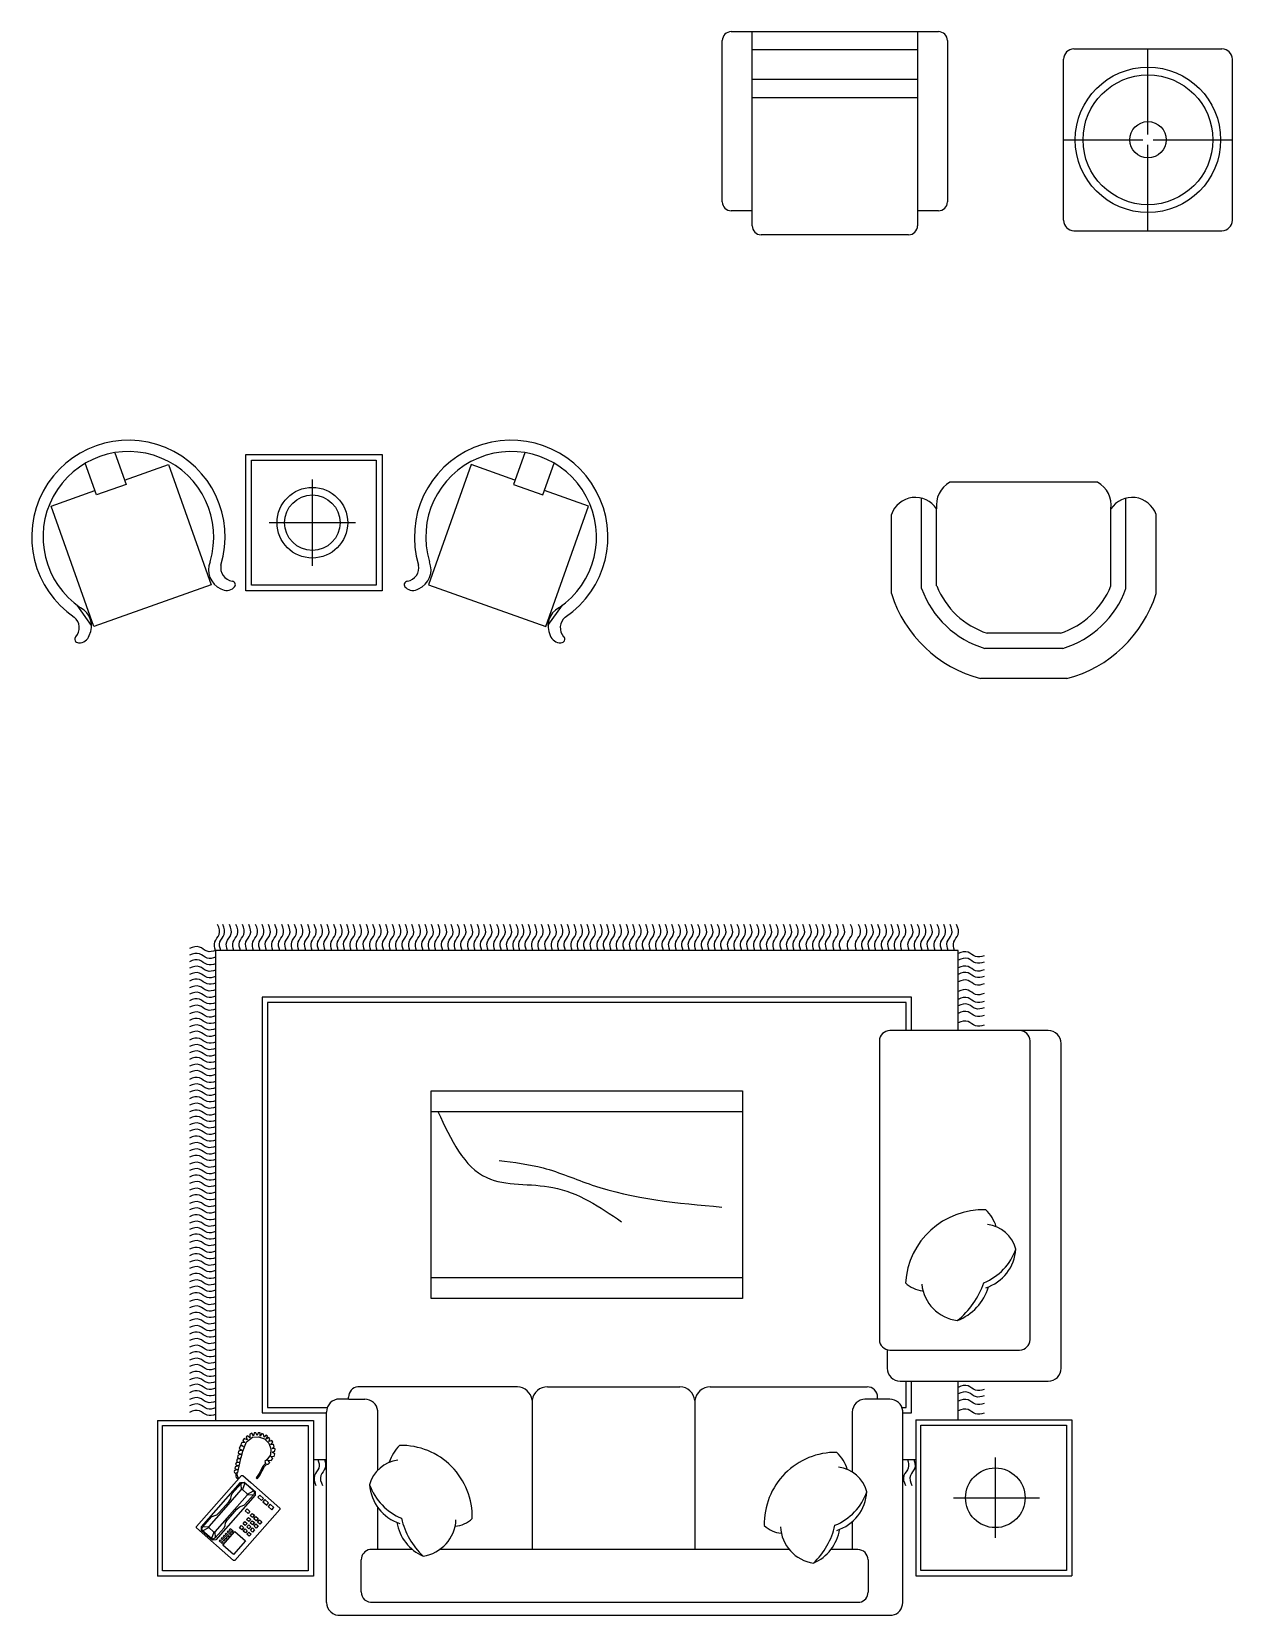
# Model space of a CAD drawing. Header units: inches. Extents: x 10.2 to 52.7, y 13.8 to 38.6.
# Drawn here: x 21.15 to 25.78, y 19.74 to 25.84 of the extents above; entities that cross this region are included whole.
import ezdxf

# ---------------------------------------------------------------- set-up
doc = ezdxf.new("R2010")
doc.units = ezdxf.units.IN
doc.header["$MEASUREMENT"] = 0
doc.layers.add('02', color=2, linetype='Continuous')

msp = doc.modelspace()

# ---------------------------------------------------------------- linework, layer by layer
at = {"layer": '02'}
for p, q in [((23.8128, 25.1842, -0.048), (23.8128, 25.8052, -0.048)), ((23.8473, 25.8397, -0.048), (24.6452, 25.8397, -0.048)), ((23.9278, 25.0922, -0.048), (23.9278, 25.8397, -0.048)), ((24.5647, 25.8397, -0.048), (24.5647, 25.0922, -0.048)), ((24.6797, 25.8052, -0.048), (24.6797, 25.1842, -0.048)), ((23.9278, 25.7707, -0.048), (24.5647, 25.7707, -0.048)), ((25.1673, 25.7733, -0.048), (25.7373, 25.7733, -0.048)), ((25.4523, 25.4433, -0.048), (25.4523, 25.7733, -0.048)), ((25.1273, 25.1133, -0.048), (25.1273, 25.7333, -0.048)), ((25.7773, 25.1133, -0.048), (25.7773, 25.7333, -0.048)), ((24.5647, 25.6557, -0.048), (23.9278, 25.6557, -0.048)), ((23.9278, 25.5867, -0.048), (24.5647, 25.5867, -0.048)), ((25.1273, 25.4233, -0.048), (25.4323, 25.4233, -0.048)), ((25.4523, 25.0733, -0.048), (25.4523, 25.4033, -0.048)), ((25.4723, 25.4233, -0.048), (25.7773, 25.4233, -0.048)), ((23.9278, 25.1497, -0.048), (23.8473, 25.1497, -0.048)), ((24.6452, 25.1497, -0.048), (24.5647, 25.1497, -0.048)), ((25.1673, 25.0733, -0.048), (25.7373, 25.0733, -0.048)), ((24.5302, 25.0577, -0.048), (23.9623, 25.0577, -0.048)), ((21.4732, 24.2183, 0.3634), (21.5166, 24.096, 0.3634)), ((21.9775, 23.6865, -0.048), (21.9775, 24.2112, -0.048)), ((21.9775, 24.2112, -0.048), (22.5022, 24.2112, -0.048)), ((22.5022, 24.2112, -0.048), (22.5022, 23.6865, -0.048)), ((23.0516, 24.2183, 0.3634), (23.0081, 24.096, 0.3634)), ((21.4026, 24.0555, 0.3634), (21.3592, 24.1778, 0.3634)), ((21.9995, 23.7085, -0.048), (21.9995, 24.1892, -0.048)), ((21.9995, 24.1892, -0.048), (22.4802, 24.1892, -0.048)), ((22.4802, 24.1892, -0.048), (22.4802, 23.7085, -0.048)), ((23.1222, 24.0555, 0.3634), (23.1656, 24.1778, 0.3634)), ((21.5166, 24.096, 0.3634), (21.4026, 24.0555, 0.3634)), ((22.2338, 23.7821, -0.048), (22.2338, 24.1156, -0.048)), ((23.0081, 24.096, 0.3634), (23.1222, 24.0555, 0.3634)), ((25.2583, 24.1046, -0.048), (24.6896, 24.1046, -0.048)), ((24.5803, 23.6948, -0.048), (24.5803, 24.0431, -0.048)), ((25.3676, 23.6948, -0.048), (25.3676, 24.0431, -0.048)), ((24.4639, 23.6756, -0.048), (24.4639, 23.9808, -0.048)), ((24.6384, 23.7055, -0.048), (24.6384, 24.0018, -0.048)), ((25.3094, 23.7055, -0.048), (25.3094, 24.0018, -0.048)), ((25.4839, 23.6756, -0.048), (25.4839, 23.9808, -0.048)), ((22.4005, 23.9488, -0.048), (22.067, 23.9488, -0.048)), ((22.5022, 23.6865, -0.048), (21.9775, 23.6865, -0.048)), ((22.4802, 23.7085, -0.048), (21.9995, 23.7085, -0.048)), ((21.3834, 23.5525, 0.3634), (21.3281, 23.6308, 0.3634)), ((23.1414, 23.5525, 0.3634), (23.1967, 23.6308, 0.3634)), ((25.1151, 23.523, -0.048), (24.8327, 23.523, -0.048)), ((25.1241, 23.4648, -0.048), (24.8237, 23.4648, -0.048)), ((25.1402, 23.3484, -0.048), (24.8077, 23.3484, -0.048)), ((25.068, 21.9929), (24.458, 21.9929)), ((24.418, 21.9529), (24.418, 20.8029)), ((24.998, 20.8029), (24.998, 21.9529)), ((25.118, 20.6929), (25.118, 21.9429)), ((22.6911, 20.9608), (22.6911, 21.7608)), ((22.6911, 21.7608), (23.8911, 21.7608)), ((23.8911, 21.7608), (23.8911, 20.9608)), ((22.6911, 21.6808), (23.8911, 21.6808)), ((23.8911, 21.0408), (22.6911, 21.0408)), ((23.8911, 20.9608), (22.6911, 20.9608)), ((24.448, 20.7642), (24.448, 20.6929)), ((24.458, 20.7629), (24.958, 20.7629)), ((23.0234, 20.6213), (22.4084, 20.6213)), ((23.1396, 20.6213), (23.6498, 20.6213)), ((23.7666, 20.6213), (24.3709, 20.6213)), ((24.498, 20.6429), (25.068, 20.6429)), ((22.3744, 20.574), (22.3383, 20.574)), ((22.3732, 20.574), (22.3732, 20.5817)), ((22.3744, 20.574), (22.4358, 20.5737)), ((23.0803, 20.5702), (23.0803, 19.9946)), ((23.707, 20.568), (23.707, 19.9946)), ((24.4109, 20.5735), (24.3622, 20.5735)), ((24.4109, 20.5735), (24.4109, 20.5811)), ((24.4581, 20.5734), (24.4109, 20.5735)), ((21.637, 20.492), (22.2383, 20.492)), ((21.637, 20.492), (21.637, 19.892)), ((22.2383, 20.492), (22.2383, 19.892)), ((22.288, 19.7912), (22.2883, 20.5241)), ((22.4855, 20.2999), (22.4855, 20.5285)), ((24.3136, 20.5235), (24.3136, 20.2933)), ((24.5078, 19.7906), (24.5078, 20.529)), ((24.5578, 20.4938), (25.159, 20.4938)), ((24.5578, 20.4938), (24.5578, 19.8938)), ((25.159, 20.4938), (25.159, 19.8938)), ((21.657, 19.912), (21.657, 20.472)), ((21.657, 20.472), (22.2183, 20.472)), ((22.2183, 20.472), (22.2183, 19.912)), ((24.5778, 20.4738), (25.139, 20.4738)), ((24.5778, 19.9138), (24.5778, 20.4738)), ((25.139, 20.4738), (25.139, 19.9138)), ((24.8644, 20.3488), (24.8644, 20.0396)), ((21.9587, 20.2482), (21.9602, 20.2241)), ((21.9873, 20.2381), (21.9734, 20.2504)), ((21.983, 20.204), (21.9841, 20.2081)), ((22.0075, 20.2203), (21.9873, 20.2381)), ((24.703, 20.1938), (25.0351, 20.1938)), ((22.4855, 19.9946), (22.4855, 20.1571)), ((21.8117, 20.0819), (21.8358, 20.0833)), ((24.3136, 20.1023), (24.3136, 19.9946)), ((21.8585, 20.0632), (21.8546, 20.0617)), ((22.4219, 19.8312), (22.4219, 19.9551)), ((22.6194, 19.9946), (22.4556, 19.9946)), ((24.0709, 19.9946), (22.7242, 19.9946)), ((24.3343, 19.9946), (24.2307, 19.9946)), ((24.3743, 19.9546), (24.3742, 19.8306)), ((22.2383, 19.892), (21.637, 19.892)), ((22.2183, 19.912), (21.657, 19.912)), ((24.5578, 19.8938), (25.159, 19.8938)), ((25.139, 19.9138), (24.5778, 19.9138)), ((22.4663, 19.7914), (24.3419, 19.7914)), ((22.343, 19.7415), (24.4669, 19.7415))]:
    msp.add_line(p, q, dxfattribs=at)
at = {"layer": '02', "elevation": 0.3634}
for points in [[(21.5107, 24.1128), (21.6795, 24.1728), (21.8439, 23.7098), (21.3922, 23.5494), (21.2278, 24.0124), (21.3966, 24.0724)], [(23.0141, 24.1128), (22.8452, 24.1728), (22.6808, 23.7098), (23.1325, 23.5494), (23.2969, 24.0124), (23.1282, 24.0724)]]:
    msp.add_lwpolyline(points, dxfattribs=at)
at = {"layer": '02'}
for points in [[(24.7211, 21.9929), (24.7211, 22.3013), (21.8611, 22.3013), (21.8611, 20.492)], [(24.5411, 21.9929), (24.5411, 22.1213), (22.0411, 22.1213), (22.0411, 20.5213), (22.2883, 20.5213)], [(24.5211, 21.9929), (24.5211, 22.1013), (22.0611, 22.1013), (22.0611, 20.5413), (22.2914, 20.5413)], [(24.5047, 20.5413), (24.5211, 20.5413), (24.5211, 20.6429)], [(24.5078, 20.5213), (24.5411, 20.5213), (24.5411, 20.6429)], [(24.7211, 20.4938), (24.7211, 20.6429)], [(21.9512, 20.2684), (21.947, 20.2742), (21.9459, 20.2793), (21.9444, 20.2852), (21.9442, 20.2885), (21.9414, 20.291), (21.9474, 20.2908), (21.9498, 20.3041), (21.9543, 20.3277), (21.9587, 20.3449), (21.9572, 20.3472), (21.9601, 20.3488), (21.9657, 20.3736), (21.9801, 20.4091), (22.0032, 20.4271), (22.0268, 20.4283), (22.0499, 20.4207), (22.0659, 20.404), (22.074, 20.3825), (22.0727, 20.359), (22.0581, 20.3396), (22.0511, 20.334), (22.053, 20.3257), (22.0461, 20.3184), (22.0408, 20.3108), (22.0323, 20.2942), (22.0262, 20.2832), (22.0169, 20.2711), (22.0212, 20.2673), (22.0319, 20.2797), (22.0411, 20.2972), (22.0496, 20.3138), (22.0565, 20.321), (22.0572, 20.3235), (22.0632, 20.3239), (22.0698, 20.3303), (22.0628, 20.3391), (22.0752, 20.3368), (22.0815, 20.3451), (22.073, 20.3541), (22.0867, 20.3533), (22.0888, 20.3633), (22.0786, 20.3692), (22.0898, 20.3737), (22.09, 20.3827), (22.0791, 20.3836), (22.0871, 20.3904), (22.0847, 20.3987), (22.0727, 20.399), (22.082, 20.4077), (22.0775, 20.4148), (22.0668, 20.4103), (22.0703, 20.4212), (22.0659, 20.4261), (22.0565, 20.4195), (22.0615, 20.4315), (22.0547, 20.4349), (22.0476, 20.4274), (22.046, 20.439), (22.0394, 20.4408), (22.0326, 20.4314), (22.0332, 20.4442), (22.025, 20.4442), (22.0216, 20.4334), (22.0166, 20.444), (22.0098, 20.4438), (22.007, 20.4325), (22.0009, 20.4425), (21.9935, 20.4387), (21.9936, 20.4249), (21.9849, 20.433), (21.9787, 20.4283), (21.9823, 20.4174), (21.9711, 20.4227), (21.9662, 20.4142), (21.974, 20.4073), (21.9628, 20.4069), (21.959, 20.3985), (21.9685, 20.3907), (21.9573, 20.3949), (21.9523, 20.3839), (21.9617, 20.3772), (21.9491, 20.3734), (21.9482, 20.366), (21.9583, 20.3612), (21.9471, 20.3572), (21.9449, 20.3484), (21.955, 20.3441), (21.9439, 20.3421), (21.9412, 20.3332), (21.952, 20.3298), (21.9402, 20.3285), (21.9384, 20.3218), (21.949, 20.3171), (21.937, 20.3128), (21.9355, 20.3064), (21.945, 20.3021), (21.9338, 20.2987), (21.9322, 20.2945), (21.9346, 20.2909), (21.9395, 20.286), (21.9387, 20.277), (21.9404, 20.2719), (21.9475, 20.2641)], [(22.2383, 20.3413), (22.2883, 20.3413)], [(24.5078, 20.3413), (24.5578, 20.3413)], [(21.9968, 20.2525), (22.1084, 20.1539), (22.1087, 20.1485), (21.9353, 19.9524), (21.9299, 19.952), (21.7878, 20.0777), (21.7874, 20.0831), (21.9609, 20.2792), (21.9662, 20.2796), (21.9968, 20.2525)], [(21.9884, 20.2397), (22.013, 20.2179), (22.0138, 20.2045), (21.8618, 20.0325), (21.8498, 20.0304), (21.8072, 20.0681), (21.8063, 20.0815), (21.9571, 20.2521), (21.9718, 20.2544), (21.9884, 20.2397)], [(21.8113, 20.0671), (21.8081, 20.0749), (21.8117, 20.0819), (21.8456, 20.1202), (21.8548, 20.1248), (21.8653, 20.1282), (21.8755, 20.1369), (21.8881, 20.1511), (21.912, 20.1781), (21.9193, 20.1893), (21.9214, 20.2002), (21.9248, 20.2098), (21.9587, 20.2482), (21.9652, 20.2526), (21.9734, 20.2504), (21.9642, 20.2257)], [(21.86, 20.0391), (21.8536, 20.0347), (21.8454, 20.0369), (21.8113, 20.0671), (21.8347, 20.0792), (21.8358, 20.0833), (21.8924, 20.1473), (21.9602, 20.2241), (21.9642, 20.2257), (21.9841, 20.2081), (22.0075, 20.2203), (22.0107, 20.2124), (22.0071, 20.2055), (21.983, 20.204), (21.9151, 20.1272), (21.8585, 20.0632), (21.86, 20.0391), (21.894, 20.0775), (21.8974, 20.0871), (21.8994, 20.098), (21.9068, 20.1092), (21.9194, 20.1234), (21.9432, 20.1505), (21.9535, 20.1591), (21.964, 20.1625), (21.9731, 20.1671), (22.0071, 20.2055)], [(21.8347, 20.0792), (21.8546, 20.0617), (21.8454, 20.0369)]]:
    msp.add_lwpolyline(points, dxfattribs=at)
for points in [[(22.0456, 20.1917), (22.0313, 20.2043), (22.0238, 20.1957), (22.038, 20.1832)], [(22.0655, 20.1741), (22.0512, 20.1867), (22.0437, 20.1781), (22.0579, 20.1656)], [(21.9822, 20.1515), (21.9935, 20.1415), (21.986, 20.1329), (21.9746, 20.143)], [(21.9945, 20.1254), (22.0021, 20.1339), (22.0106, 20.1264), (22.0031, 20.1178)], [(22.0854, 20.1565), (22.0711, 20.1691), (22.0636, 20.1606), (22.0778, 20.148)], [(21.917, 20.0521), (21.9208, 20.0563), (21.9094, 20.0664), (21.9057, 20.0621)], [(21.9246, 20.0606), (21.9283, 20.0648), (21.917, 20.0749), (21.9132, 20.0706)], [(21.9531, 20.0785), (21.9606, 20.087), (21.9691, 20.0795), (21.9616, 20.0709)], [(21.9669, 20.0941), (21.9744, 20.1026), (21.9829, 20.0951), (21.9754, 20.0866)], [(21.9673, 20.0659), (21.9748, 20.0744), (21.9833, 20.0669), (21.9758, 20.0584)], [(21.9968, 20.1107), (21.9892, 20.1022), (21.9807, 20.1097), (21.9882, 20.1183)], [(21.9811, 20.0815), (21.9886, 20.0901), (21.9972, 20.0825), (21.9896, 20.074)], [(21.9949, 20.0972), (22.0025, 20.1057), (22.011, 20.0982), (22.0034, 20.0896)], [(21.9953, 20.069), (22.0028, 20.0775), (22.0114, 20.07), (22.0038, 20.0614)], [(22.0087, 20.1128), (22.0163, 20.1213), (22.0248, 20.1138), (22.0173, 20.1053)], [(22.0091, 20.0846), (22.0167, 20.0931), (22.0252, 20.0856), (22.0177, 20.0771)], [(22.023, 20.1002), (22.0305, 20.1088), (22.039, 20.1012), (22.0315, 20.0927)], [(21.8869, 20.0179), (21.8906, 20.0222), (21.8793, 20.0323), (21.8755, 20.028)], [(21.8944, 20.0265), (21.8982, 20.0307), (21.8868, 20.0408), (21.883, 20.0365)], [(21.8886, 20.0113), (21.9351, 20.0639), (21.9764, 20.0275), (21.9299, 19.9749)], [(21.902, 20.035), (21.9057, 20.0393), (21.8944, 20.0493), (21.8906, 20.045)], [(21.9095, 20.0435), (21.9133, 20.0478), (21.9019, 20.0578), (21.8981, 20.0536)], [(21.99, 20.0458), (21.9815, 20.0533), (21.989, 20.0619), (21.9976, 20.0543)]]:
    msp.add_lwpolyline(points, close=True, dxfattribs=at)
for centre, radius in [((25.4523, 25.4233, -0.048), 0.28), ((25.4523, 25.4233, -0.048), 0.25), ((25.4523, 25.4233, -0.048), 0.07), ((22.2338, 23.9488, -0.048), 0.1361), ((22.2338, 23.9488, -0.048), 0.1069), ((24.8644, 20.1938), 0.1148)]:
    msp.add_circle(centre, radius, dxfattribs=at)
for centre, radius, start, end in [((23.8473, 25.8052, -0.048), 0.0345, 90, 180), ((24.6452, 25.8052, -0.048), 0.0345, 0, 90), ((25.1673, 25.7333, -0.048), 0.04, 90, 180), ((25.7373, 25.7333, -0.048), 0.04, 0, 90), ((23.8473, 25.1842, -0.048), 0.0345, 180, 270), ((24.6452, 25.1842, -0.048), 0.0345, 270, 0), ((23.9623, 25.0922, -0.048), 0.0345, 180, 270), ((24.5302, 25.0922, -0.048), 0.0345, 270, 0), ((25.1673, 25.1133, -0.048), 0.04, 180, 270), ((25.7373, 25.1133, -0.048), 0.04, 270, 0), ((21.5253, 23.894, 0.3634), 0.3726, 343.12882, 235.96569), ((21.5253, 23.894, 0.3634), 0.3288, 343.12882, 235.96569), ((22.9995, 23.894, 0.3634), 0.3726, 304.03431, 196.87118), ((22.9995, 23.894, 0.3634), 0.3288, 304.03431, 196.87118), ((24.7382, 24.0163, -0.048), 0.1008, 118.84321, 188.30812), ((25.2096, 24.0163, -0.048), 0.1008, 351.69188, 61.15679), ((24.5564, 23.9479, -0.048), 0.0981, 33.26911, 160.45494), ((25.3914, 23.9479, -0.048), 0.0981, 19.54506, 146.73089), ((21.9135, 23.7677, 0.3634), 0.0797, 157.23016, 246.46528), ((21.9337, 23.7754, 0.3634), 0.0529, 168.55768, 260.23733), ((22.5911, 23.7754, 0.3634), 0.0529, 279.76267, 11.44232), ((22.6113, 23.7677, 0.3634), 0.0797, 293.53472, 22.76984), ((21.9243, 23.7101, 0.3634), 0.0131, 301.25384, 88.30834), ((22.6004, 23.7101, 0.3634), 0.0131, 91.69166, 238.74616), ((21.9038, 23.727, 0.3634), 0.0392, 235.57235, 314.29736), ((22.621, 23.727, 0.3634), 0.0392, 225.70264, 304.42765), ((24.9325, 23.8238, -0.048), 0.4915, 197.55314, 255.28408), ((24.9325, 23.8238, -0.048), 0.3751, 200.11624, 253.14148), ((24.9325, 23.8238, -0.048), 0.3169, 201.90542, 251.64732), ((25.0153, 23.8238, -0.048), 0.3169, 288.35268, 338.09458), ((25.0153, 23.8238, -0.048), 0.3751, 286.85852, 339.88376), ((25.0153, 23.8238, -0.048), 0.4915, 284.71592, 342.44686), ((21.3037, 23.5512, 0.3634), 0.0797, 332.62923, 61.86436), ((23.2211, 23.5512, 0.3634), 0.0797, 118.13564, 207.37077), ((21.2832, 23.5444, 0.3634), 0.0529, 318.85719, 50.53684), ((23.2416, 23.5444, 0.3634), 0.0529, 129.46316, 221.14281), ((21.3316, 23.4997, 0.3634), 0.0131, 130.78618, 277.84067), ((21.3369, 23.5257, 0.3634), 0.0392, 264.79716, 343.52217), ((23.1879, 23.5257, 0.3634), 0.0392, 196.47783, 275.20284), ((23.1932, 23.4997, 0.3634), 0.0131, 262.15933, 49.21382), ((24.458, 21.9529), 0.04, 90, 180), ((24.958, 21.9529), 0.04, 0, 90), ((25.068, 21.9429), 0.05, 0, 90), ((24.8192, 21.0018), 0.3015, 88.3516, 176.33798), ((24.7153, 21.1893), 0.1601, 17.60896, 45.32416), ((24.8188, 21.1183), 0.1291, 14.93608, 83.06166), ((24.7373, 21.2244), 0.2187, 292.39794, 340.5703), ((24.7753, 21.1625), 0.1686, 288.10104, 356.2965), ((24.5949, 21.1029), 0.1121, 226.94128, 264.53943), ((24.7389, 21.0338), 0.159, 186.34137, 262.33207), ((24.5115, 21.131), 0.3277, 308.97653, 340.59612), ((24.6451, 21.065), 0.2022, 291.01561, 343.11228), ((24.458, 20.8029), 0.04, 180, 270), ((24.958, 20.8029), 0.04, 270, 0), ((24.498, 20.6929), 0.05, 180, 270), ((25.068, 20.6929), 0.05, 270, 0), ((22.4132, 20.5816), 0.04, 96.93702, 179.97718), ((23.021, 20.5614), 0.06, 8.45407, 87.71274), ((23.1397, 20.5613), 0.06, 89.97718, 171.49978), ((23.6474, 20.5614), 0.06, 6.33662, 87.71274), ((23.7666, 20.5613), 0.06, 89.97718, 173.61746), ((24.3704, 20.5809), 0.0404, 0.21962, 89.39199), ((22.3383, 20.524), 0.05, 89.97718, 179.97718), ((22.4358, 20.5237), 0.05, 5.43566, 89.97718), ((24.3636, 20.5235), 0.05, 89.97718, 179.97718), ((24.4581, 20.5234), 0.05, 6.34413, 89.97718), ((22.6827, 20.282), 0.1601, 134.67584, 162.39104), ((22.5744, 20.1205), 0.2753, 358.59139, 90.8853), ((22.5792, 20.211), 0.1291, 96.93834, 165.06392), ((24.2498, 20.0935), 0.2753, 89.1147, 181.40861), ((24.1415, 20.255), 0.1601, 17.60896, 45.32416), ((24.2449, 20.184), 0.1291, 14.93608, 83.06166), ((22.6227, 20.2552), 0.1686, 183.7035, 251.89896), ((22.6607, 20.317), 0.2187, 199.4297, 247.60206), ((24.1634, 20.29), 0.2187, 292.39794, 340.5703), ((24.2015, 20.2282), 0.1686, 288.10104, 356.2965), ((22.732, 20.1288), 0.1752, 189.80898, 245.85517), ((22.8604, 20.1792), 0.2902, 192.81948, 226.43355), ((22.6381, 20.1165), 0.1492, 278.56316, 357.10315), ((22.7731, 20.1956), 0.1121, 275.46057, 313.05872), ((24.051, 20.1686), 0.1121, 226.94128, 264.53943), ((24.186, 20.0895), 0.1492, 182.89685, 261.43684), ((23.9638, 20.1522), 0.2902, 313.56645, 347.18052), ((24.0922, 20.1018), 0.1752, 294.14483, 350.19102), ((22.4619, 19.9551), 0.04, 99.05908, 179.97718), ((24.3343, 19.9546), 0.04, 359.97718, 89.97718), ((22.4619, 19.8312), 0.04, 179.97718, 276.37422), ((24.3342, 19.8307), 0.04, 281.08455, 359.97718), ((22.338, 19.7912), 0.05, 179.97718, 275.69827), ((24.4578, 19.7906), 0.05, 280.54574, 359.97718)]:
    msp.add_arc(centre, radius, start, end, dxfattribs=at)
for points in [[(21.8611, 22.3013), (21.8573, 22.3128), (21.8519, 22.3353), (21.8822, 22.364), (21.875, 22.3879), (21.869, 22.4013)], [(21.8808, 22.3013), (21.877, 22.3128), (21.8716, 22.3353), (21.9019, 22.364), (21.8947, 22.3879), (21.8886, 22.4013)], [(21.9069, 22.3013), (21.9032, 22.3128), (21.8977, 22.3353), (21.9281, 22.364), (21.9209, 22.3879), (21.9148, 22.4013)], [(21.9317, 22.3013), (21.928, 22.3128), (21.9225, 22.3353), (21.9528, 22.364), (21.9457, 22.3879), (21.9396, 22.4013)], [(21.9565, 22.3013), (21.9528, 22.3128), (21.9473, 22.3353), (21.9776, 22.364), (21.9704, 22.3879), (21.9644, 22.4013)], [(21.9813, 22.3013), (21.9776, 22.3128), (21.9721, 22.3353), (22.0024, 22.364), (21.9952, 22.3879), (21.9892, 22.4013)], [(22.0075, 22.3013), (22.0037, 22.3128), (21.9983, 22.3353), (22.0286, 22.364), (22.0214, 22.3879), (22.0153, 22.4013)], [(22.0323, 22.3013), (22.0285, 22.3128), (22.0231, 22.3353), (22.0534, 22.364), (22.0462, 22.3879), (22.0401, 22.4013)], [(22.0571, 22.3013), (22.0533, 22.3128), (22.0479, 22.3353), (22.0782, 22.364), (22.071, 22.3879), (22.0649, 22.4013)], [(22.0819, 22.3013), (22.0781, 22.3128), (22.0727, 22.3353), (22.103, 22.364), (22.0958, 22.3879), (22.0897, 22.4013)], [(22.108, 22.3013), (22.1043, 22.3128), (22.0988, 22.3353), (22.1291, 22.364), (22.122, 22.3879), (22.1159, 22.4013)], [(22.1328, 22.3013), (22.1291, 22.3128), (22.1236, 22.3353), (22.1539, 22.364), (22.1467, 22.3879), (22.1407, 22.4013)], [(22.1576, 22.3013), (22.1538, 22.3128), (22.1484, 22.3353), (22.1787, 22.364), (22.1715, 22.3879), (22.1655, 22.4013)], [(22.1824, 22.3013), (22.1786, 22.3128), (22.1732, 22.3353), (22.2035, 22.364), (22.1963, 22.3879), (22.1903, 22.4013)], [(22.2086, 22.3013), (22.2048, 22.3128), (22.1994, 22.3353), (22.2297, 22.364), (22.2225, 22.3879), (22.2164, 22.4013)], [(22.2334, 22.3013), (22.2296, 22.3128), (22.2242, 22.3353), (22.2545, 22.364), (22.2473, 22.3879), (22.2412, 22.4013)], [(22.2582, 22.3013), (22.2544, 22.3128), (22.249, 22.3353), (22.2793, 22.364), (22.2721, 22.3879), (22.266, 22.4013)], [(22.283, 22.3013), (22.2792, 22.3128), (22.2737, 22.3353), (22.3041, 22.364), (22.2969, 22.3879), (22.2908, 22.4013)], [(22.3091, 22.3013), (22.3054, 22.3128), (22.2999, 22.3353), (22.3302, 22.364), (22.323, 22.3879), (22.317, 22.4013)], [(22.3339, 22.3013), (22.3301, 22.3128), (22.3247, 22.3353), (22.355, 22.364), (22.3478, 22.3879), (22.3418, 22.4013)], [(22.3587, 22.3013), (22.3549, 22.3128), (22.3495, 22.3353), (22.3798, 22.364), (22.3726, 22.3879), (22.3666, 22.4013)], [(22.3835, 22.3013), (22.3797, 22.3128), (22.3743, 22.3353), (22.4046, 22.364), (22.3974, 22.3879), (22.3914, 22.4013)], [(22.4083, 22.3013), (22.4045, 22.3128), (22.3991, 22.3353), (22.4294, 22.364), (22.4222, 22.3879), (22.4161, 22.4013)], [(22.4345, 22.3013), (22.4307, 22.3128), (22.4252, 22.3353), (22.4556, 22.364), (22.4484, 22.3879), (22.4423, 22.4013)], [(22.4592, 22.3013), (22.4555, 22.3128), (22.45, 22.3353), (22.4804, 22.364), (22.4732, 22.3879), (22.4671, 22.4013)], [(22.484, 22.3013), (22.4803, 22.3128), (22.4748, 22.3353), (22.5051, 22.364), (22.498, 22.3879), (22.4919, 22.4013)], [(22.5088, 22.3013), (22.5051, 22.3128), (22.4996, 22.3353), (22.5299, 22.364), (22.5228, 22.3879), (22.5167, 22.4013)], [(22.535, 22.3013), (22.5312, 22.3128), (22.5258, 22.3353), (22.5561, 22.364), (22.5489, 22.3879), (22.5429, 22.4013)], [(22.5598, 22.3013), (22.556, 22.3128), (22.5506, 22.3353), (22.5809, 22.364), (22.5737, 22.3879), (22.5677, 22.4013)], [(22.5846, 22.3013), (22.5808, 22.3128), (22.5754, 22.3353), (22.6057, 22.364), (22.5985, 22.3879), (22.5924, 22.4013)], [(22.6094, 22.3013), (22.6056, 22.3128), (22.6002, 22.3353), (22.6305, 22.364), (22.6233, 22.3879), (22.6172, 22.4013)], [(22.6355, 22.3013), (22.6318, 22.3128), (22.6263, 22.3353), (22.6566, 22.364), (22.6495, 22.3879), (22.6434, 22.4013)], [(22.6603, 22.3013), (22.6566, 22.3128), (22.6511, 22.3353), (22.6814, 22.364), (22.6743, 22.3879), (22.6682, 22.4013)], [(22.6851, 22.3013), (22.6814, 22.3128), (22.6759, 22.3353), (22.7062, 22.364), (22.699, 22.3879), (22.693, 22.4013)], [(22.7099, 22.3013), (22.7061, 22.3128), (22.7007, 22.3353), (22.731, 22.364), (22.7238, 22.3879), (22.7178, 22.4013)], [(22.7361, 22.3013), (22.7323, 22.3128), (22.7269, 22.3353), (22.7572, 22.364), (22.75, 22.3879), (22.7439, 22.4013)], [(22.7609, 22.3013), (22.7571, 22.3128), (22.7517, 22.3353), (22.782, 22.364), (22.7748, 22.3879), (22.7687, 22.4013)], [(22.7857, 22.3013), (22.7819, 22.3128), (22.7765, 22.3353), (22.8068, 22.364), (22.7996, 22.3879), (22.7935, 22.4013)], [(22.8105, 22.3013), (22.8067, 22.3128), (22.8013, 22.3353), (22.8316, 22.364), (22.8244, 22.3879), (22.8183, 22.4013)], [(22.8366, 22.3013), (22.8329, 22.3128), (22.8274, 22.3353), (22.8577, 22.364), (22.8506, 22.3879), (22.8445, 22.4013)], [(22.8614, 22.3013), (22.8577, 22.3128), (22.8522, 22.3353), (22.8825, 22.364), (22.8753, 22.3879), (22.8693, 22.4013)], [(22.8862, 22.3013), (22.8824, 22.3128), (22.877, 22.3353), (22.9073, 22.364), (22.9001, 22.3879), (22.8941, 22.4013)], [(22.911, 22.3013), (22.9072, 22.3128), (22.9018, 22.3353), (22.9321, 22.364), (22.9249, 22.3879), (22.9189, 22.4013)], [(22.9372, 22.3013), (22.9334, 22.3128), (22.928, 22.3353), (22.9583, 22.364), (22.9511, 22.3879), (22.945, 22.4013)], [(22.962, 22.3013), (22.9582, 22.3128), (22.9528, 22.3353), (22.9831, 22.364), (22.9759, 22.3879), (22.9698, 22.4013)], [(22.9868, 22.3013), (22.983, 22.3128), (22.9775, 22.3353), (23.0079, 22.364), (23.0007, 22.3879), (22.9946, 22.4013)], [(23.0115, 22.3013), (23.0078, 22.3128), (23.0023, 22.3353), (23.0327, 22.364), (23.0255, 22.3879), (23.0194, 22.4013)], [(23.0336, 22.3013), (23.0298, 22.3128), (23.0244, 22.3353), (23.0547, 22.364), (23.0475, 22.3879), (23.0414, 22.4013)], [(23.0584, 22.3013), (23.0546, 22.3128), (23.0492, 22.3353), (23.0795, 22.364), (23.0723, 22.3879), (23.0662, 22.4013)], [(23.0832, 22.3013), (23.0794, 22.3128), (23.074, 22.3353), (23.1043, 22.364), (23.0971, 22.3879), (23.091, 22.4013)], [(23.108, 22.3013), (23.1042, 22.3128), (23.0988, 22.3353), (23.1291, 22.364), (23.1219, 22.3879), (23.1158, 22.4013)], [(23.1341, 22.3013), (23.1304, 22.3128), (23.1249, 22.3353), (23.1552, 22.364), (23.148, 22.3879), (23.142, 22.4013)], [(23.1589, 22.3013), (23.1552, 22.3128), (23.1497, 22.3353), (23.18, 22.364), (23.1728, 22.3879), (23.1668, 22.4013)], [(23.1837, 22.3013), (23.1799, 22.3128), (23.1745, 22.3353), (23.2048, 22.364), (23.1976, 22.3879), (23.1916, 22.4013)], [(23.2085, 22.3013), (23.2047, 22.3128), (23.1993, 22.3353), (23.2296, 22.364), (23.2224, 22.3879), (23.2164, 22.4013)], [(23.2347, 22.3013), (23.2309, 22.3128), (23.2255, 22.3353), (23.2558, 22.364), (23.2486, 22.3879), (23.2425, 22.4013)], [(23.2595, 22.3013), (23.2557, 22.3128), (23.2503, 22.3353), (23.2806, 22.364), (23.2734, 22.3879), (23.2673, 22.4013)], [(23.2843, 22.3013), (23.2805, 22.3128), (23.275, 22.3353), (23.3054, 22.364), (23.2982, 22.3879), (23.2921, 22.4013)], [(23.309, 22.3013), (23.3053, 22.3128), (23.2998, 22.3353), (23.3302, 22.364), (23.323, 22.3879), (23.3169, 22.4013)], [(23.3352, 22.3013), (23.3314, 22.3128), (23.326, 22.3353), (23.3563, 22.364), (23.3491, 22.3879), (23.3431, 22.4013)], [(23.36, 22.3013), (23.3562, 22.3128), (23.3508, 22.3353), (23.3811, 22.364), (23.3739, 22.3879), (23.3679, 22.4013)], [(23.3848, 22.3013), (23.381, 22.3128), (23.3756, 22.3353), (23.4059, 22.364), (23.3987, 22.3879), (23.3927, 22.4013)], [(23.4096, 22.3013), (23.4058, 22.3128), (23.4004, 22.3353), (23.4307, 22.364), (23.4235, 22.3879), (23.4175, 22.4013)], [(23.4358, 22.3013), (23.432, 22.3128), (23.4266, 22.3353), (23.4569, 22.364), (23.4497, 22.3879), (23.4436, 22.4013)], [(23.4606, 22.3013), (23.4568, 22.3128), (23.4513, 22.3353), (23.4817, 22.364), (23.4745, 22.3879), (23.4684, 22.4013)], [(23.4853, 22.3013), (23.4816, 22.3128), (23.4761, 22.3353), (23.5064, 22.364), (23.4993, 22.3879), (23.4932, 22.4013)], [(23.5101, 22.3013), (23.5064, 22.3128), (23.5009, 22.3353), (23.5312, 22.364), (23.5241, 22.3879), (23.518, 22.4013)], [(23.5363, 22.3013), (23.5325, 22.3128), (23.5271, 22.3353), (23.5574, 22.364), (23.5502, 22.3879), (23.5442, 22.4013)], [(23.5611, 22.3013), (23.5573, 22.3128), (23.5519, 22.3353), (23.5822, 22.364), (23.575, 22.3879), (23.569, 22.4013)], [(23.5859, 22.3013), (23.5821, 22.3128), (23.5767, 22.3353), (23.607, 22.364), (23.5998, 22.3879), (23.5937, 22.4013)], [(23.6107, 22.3013), (23.6069, 22.3128), (23.6015, 22.3353), (23.6318, 22.364), (23.6246, 22.3879), (23.6185, 22.4013)], [(23.6368, 22.3013), (23.6331, 22.3128), (23.6276, 22.3353), (23.658, 22.364), (23.6508, 22.3879), (23.6447, 22.4013)], [(23.6616, 22.3013), (23.6579, 22.3128), (23.6524, 22.3353), (23.6827, 22.364), (23.6756, 22.3879), (23.6695, 22.4013)], [(23.6864, 22.3013), (23.6827, 22.3128), (23.6772, 22.3353), (23.7075, 22.364), (23.7004, 22.3879), (23.6943, 22.4013)], [(23.7112, 22.3013), (23.7075, 22.3128), (23.702, 22.3353), (23.7323, 22.364), (23.7251, 22.3879), (23.7191, 22.4013)], [(23.7374, 22.3013), (23.7336, 22.3128), (23.7282, 22.3353), (23.7585, 22.364), (23.7513, 22.3879), (23.7453, 22.4013)], [(23.7622, 22.3013), (23.7584, 22.3128), (23.753, 22.3353), (23.7833, 22.364), (23.7761, 22.3879), (23.77, 22.4013)], [(23.787, 22.3013), (23.7832, 22.3128), (23.7778, 22.3353), (23.8081, 22.364), (23.8009, 22.3879), (23.7948, 22.4013)], [(23.8118, 22.3013), (23.808, 22.3128), (23.8026, 22.3353), (23.8329, 22.364), (23.8257, 22.3879), (23.8196, 22.4013)], [(23.8379, 22.3013), (23.8342, 22.3128), (23.8287, 22.3353), (23.859, 22.364), (23.8519, 22.3879), (23.8458, 22.4013)], [(23.8627, 22.3013), (23.859, 22.3128), (23.8535, 22.3353), (23.8838, 22.364), (23.8766, 22.3879), (23.8706, 22.4013)], [(23.8875, 22.3013), (23.8837, 22.3128), (23.8783, 22.3353), (23.9086, 22.364), (23.9014, 22.3879), (23.8954, 22.4013)], [(23.9123, 22.3013), (23.9085, 22.3128), (23.9031, 22.3353), (23.9334, 22.364), (23.9262, 22.3879), (23.9202, 22.4013)], [(23.9385, 22.3013), (23.9347, 22.3128), (23.9293, 22.3353), (23.9596, 22.364), (23.9524, 22.3879), (23.9463, 22.4013)], [(23.9633, 22.3013), (23.9595, 22.3128), (23.9541, 22.3353), (23.9844, 22.364), (23.9772, 22.3879), (23.9711, 22.4013)], [(23.9881, 22.3013), (23.9843, 22.3128), (23.9789, 22.3353), (24.0092, 22.364), (24.002, 22.3879), (23.9959, 22.4013)], [(24.0129, 22.3013), (24.0091, 22.3128), (24.0036, 22.3353), (24.034, 22.364), (24.0268, 22.3879), (24.0207, 22.4013)], [(24.0404, 22.3013), (24.0366, 22.3128), (24.0312, 22.3353), (24.0615, 22.364), (24.0543, 22.3879), (24.0483, 22.4013)], [(24.0652, 22.3013), (24.0614, 22.3128), (24.056, 22.3353), (24.0863, 22.364), (24.0791, 22.3879), (24.0731, 22.4013)], [(24.09, 22.3013), (24.0862, 22.3128), (24.0808, 22.3353), (24.1111, 22.364), (24.1039, 22.3879), (24.0978, 22.4013)], [(24.1148, 22.3013), (24.111, 22.3128), (24.1056, 22.3353), (24.1359, 22.364), (24.1287, 22.3879), (24.1226, 22.4013)], [(24.1409, 22.3013), (24.1372, 22.3128), (24.1317, 22.3353), (24.162, 22.364), (24.1549, 22.3879), (24.1488, 22.4013)], [(24.1657, 22.3013), (24.162, 22.3128), (24.1565, 22.3353), (24.1868, 22.364), (24.1797, 22.3879), (24.1736, 22.4013)], [(24.1905, 22.3013), (24.1868, 22.3128), (24.1813, 22.3353), (24.2116, 22.364), (24.2044, 22.3879), (24.1984, 22.4013)], [(24.2153, 22.3013), (24.2115, 22.3128), (24.2061, 22.3353), (24.2364, 22.364), (24.2292, 22.3879), (24.2232, 22.4013)], [(24.2442, 22.3013), (24.2405, 22.3128), (24.235, 22.3353), (24.2653, 22.364), (24.2582, 22.3879), (24.2521, 22.4013)], [(24.269, 22.3013), (24.2653, 22.3128), (24.2598, 22.3353), (24.2901, 22.364), (24.283, 22.3879), (24.2769, 22.4013)], [(24.2993, 22.3013), (24.2956, 22.3128), (24.2901, 22.3353), (24.3204, 22.364), (24.3133, 22.3879), (24.3072, 22.4013)], [(24.33, 22.3013), (24.3262, 22.3128), (24.3208, 22.3353), (24.3511, 22.364), (24.3439, 22.3879), (24.3379, 22.4013)], [(24.3548, 22.3013), (24.351, 22.3128), (24.3456, 22.3353), (24.3759, 22.364), (24.3687, 22.3879), (24.3626, 22.4013)], [(24.3796, 22.3013), (24.3758, 22.3128), (24.3704, 22.3353), (24.4007, 22.364), (24.3935, 22.3879), (24.3874, 22.4013)], [(24.4044, 22.3013), (24.4006, 22.3128), (24.3952, 22.3353), (24.4255, 22.364), (24.4183, 22.3879), (24.4122, 22.4013)], [(24.4305, 22.3013), (24.4268, 22.3128), (24.4213, 22.3353), (24.4516, 22.364), (24.4445, 22.3879), (24.4384, 22.4013)], [(24.4553, 22.3013), (24.4516, 22.3128), (24.4461, 22.3353), (24.4764, 22.364), (24.4693, 22.3879), (24.4632, 22.4013)], [(24.4801, 22.3013), (24.4764, 22.3128), (24.4709, 22.3353), (24.5012, 22.364), (24.494, 22.3879), (24.488, 22.4013)], [(24.5049, 22.3013), (24.5011, 22.3128), (24.4957, 22.3353), (24.526, 22.364), (24.5188, 22.3879), (24.5128, 22.4013)], [(24.5325, 22.3013), (24.5287, 22.3128), (24.5233, 22.3353), (24.5536, 22.364), (24.5464, 22.3879), (24.5403, 22.4013)], [(24.5573, 22.3013), (24.5535, 22.3128), (24.548, 22.3353), (24.5784, 22.364), (24.5712, 22.3879), (24.5651, 22.4013)], [(24.582, 22.3013), (24.5783, 22.3128), (24.5728, 22.3353), (24.6032, 22.364), (24.596, 22.3879), (24.5899, 22.4013)], [(24.6068, 22.3013), (24.6031, 22.3128), (24.5976, 22.3353), (24.6279, 22.364), (24.6208, 22.3879), (24.6147, 22.4013)], [(24.633, 22.3013), (24.6292, 22.3128), (24.6238, 22.3353), (24.6541, 22.364), (24.6469, 22.3879), (24.6409, 22.4013)], [(24.6578, 22.3013), (24.654, 22.3128), (24.6486, 22.3353), (24.6789, 22.364), (24.6717, 22.3879), (24.6657, 22.4013)], [(24.6826, 22.3013), (24.6788, 22.3128), (24.6734, 22.3353), (24.7037, 22.364), (24.6965, 22.3879), (24.6904, 22.4013)], [(24.7074, 22.3013), (24.7036, 22.3128), (24.6982, 22.3353), (24.7285, 22.364), (24.7213, 22.3879), (24.7152, 22.4013)], [(21.8611, 22.3013), (21.8497, 22.2976), (21.8272, 22.2921), (21.7985, 22.3225), (21.7745, 22.3153), (21.7611, 22.3092)], [(21.8611, 22.2752), (21.8497, 22.2714), (21.8272, 22.266), (21.7985, 22.2963), (21.7745, 22.2891), (21.7611, 22.283)], [(21.8611, 22.2504), (21.8497, 22.2466), (21.8272, 22.2412), (21.7985, 22.2715), (21.7745, 22.2643), (21.7611, 22.2582)], [(24.8211, 22.2813), (24.8097, 22.2776), (24.7872, 22.2721), (24.7585, 22.3024), (24.7345, 22.2953), (24.7211, 22.2892)], [(24.8211, 22.2565), (24.8097, 22.2528), (24.7872, 22.2473), (24.7585, 22.2776), (24.7345, 22.2705), (24.7211, 22.2644)], [(21.8611, 22.2256), (21.8497, 22.2218), (21.8272, 22.2164), (21.7985, 22.2467), (21.7745, 22.2395), (21.7611, 22.2335)], [(21.8611, 22.2008), (21.8497, 22.197), (21.8272, 22.1916), (21.7985, 22.2219), (21.7745, 22.2147), (21.7611, 22.2087)], [(24.8211, 22.2264), (24.8097, 22.2226), (24.7872, 22.2172), (24.7585, 22.2475), (24.7345, 22.2403), (24.7211, 22.2342)], [(24.8211, 22.2016), (24.8097, 22.1978), (24.7872, 22.1924), (24.7585, 22.2227), (24.7345, 22.2155), (24.7211, 22.2094)], [(21.8611, 22.176), (21.8497, 22.1722), (21.8272, 22.1668), (21.7985, 22.1971), (21.7745, 22.1899), (21.7611, 22.1839)], [(21.8611, 22.1498), (21.8497, 22.1461), (21.8272, 22.1406), (21.7985, 22.1709), (21.7745, 22.1638), (21.7611, 22.1577)], [(21.8611, 22.1251), (21.8497, 22.1213), (21.8272, 22.1158), (21.7985, 22.1462), (21.7745, 22.139), (21.7611, 22.1329)], [(24.8211, 22.1727), (24.8097, 22.1689), (24.7872, 22.1634), (24.7585, 22.1938), (24.7345, 22.1866), (24.7211, 22.1805)], [(24.8211, 22.1355), (24.8097, 22.1317), (24.7872, 22.1263), (24.7585, 22.1566), (24.7345, 22.1494), (24.7211, 22.1433)], [(21.8611, 22.1003), (21.8497, 22.0965), (21.8272, 22.0911), (21.7985, 22.1214), (21.7745, 22.1142), (21.7611, 22.1081)], [(21.8611, 22.0755), (21.8497, 22.0717), (21.8272, 22.0663), (21.7985, 22.0966), (21.7745, 22.0894), (21.7611, 22.0833)], [(24.8211, 22.1053), (24.8097, 22.1015), (24.7872, 22.0961), (24.7585, 22.1264), (24.7345, 22.1192), (24.7211, 22.1132)], [(24.8211, 22.0805), (24.8097, 22.0767), (24.7872, 22.0713), (24.7585, 22.1016), (24.7345, 22.0944), (24.7211, 22.0884)], [(21.8611, 22.0493), (21.8497, 22.0455), (21.8272, 22.0401), (21.7985, 22.0704), (21.7745, 22.0632), (21.7611, 22.0572)], [(21.8611, 22.0245), (21.8497, 22.0207), (21.8272, 22.0153), (21.7985, 22.0456), (21.7745, 22.0384), (21.7611, 22.0324)], [(21.8611, 21.9997), (21.8497, 21.9959), (21.8272, 21.9905), (21.7985, 22.0208), (21.7745, 22.0136), (21.7611, 22.0076)], [(24.8211, 22.0516), (24.8097, 22.0478), (24.7872, 22.0424), (24.7585, 22.0727), (24.7345, 22.0655), (24.7211, 22.0594)], [(24.8211, 22.0144), (24.8097, 22.0106), (24.7872, 22.0052), (24.7585, 22.0355), (24.7345, 22.0283), (24.7211, 22.0223)], [(21.8611, 21.9749), (21.8497, 21.9712), (21.8272, 21.9657), (21.7985, 21.996), (21.7745, 21.9888), (21.7611, 21.9828)], [(21.8611, 21.9488), (21.8497, 21.945), (21.8272, 21.9395), (21.7985, 21.9699), (21.7745, 21.9627), (21.7611, 21.9566)], [(21.8611, 21.924), (21.8497, 21.9202), (21.8272, 21.9148), (21.7985, 21.9451), (21.7745, 21.9379), (21.7611, 21.9318)], [(21.8611, 21.8992), (21.8497, 21.8954), (21.8272, 21.89), (21.7985, 21.9203), (21.7745, 21.9131), (21.7611, 21.907)], [(21.8611, 21.8744), (21.8497, 21.8706), (21.8272, 21.8652), (21.7985, 21.8955), (21.7745, 21.8883), (21.7611, 21.8822)], [(21.8611, 21.8482), (21.8497, 21.8444), (21.8272, 21.839), (21.7985, 21.8693), (21.7745, 21.8621), (21.7611, 21.8561)], [(21.8611, 21.8234), (21.8497, 21.8197), (21.8272, 21.8142), (21.7985, 21.8445), (21.7745, 21.8373), (21.7611, 21.8313)], [(21.8611, 21.7973), (21.8497, 21.7935), (21.8272, 21.788), (21.7985, 21.8184), (21.7745, 21.8112), (21.7611, 21.8051)], [(21.8611, 21.7725), (21.8497, 21.7687), (21.8272, 21.7633), (21.7985, 21.7936), (21.7745, 21.7864), (21.7611, 21.7803)], [(21.8611, 21.7477), (21.8497, 21.7439), (21.8272, 21.7385), (21.7985, 21.7688), (21.7745, 21.7616), (21.7611, 21.7555)], [(21.8611, 21.7229), (21.8497, 21.7191), (21.8272, 21.7137), (21.7985, 21.744), (21.7745, 21.7368), (21.7611, 21.7307)], [(21.8611, 21.6981), (21.8497, 21.6943), (21.8272, 21.6889), (21.7985, 21.7192), (21.7745, 21.712), (21.7611, 21.7059)], [(21.8611, 21.6719), (21.8497, 21.6681), (21.8272, 21.6627), (21.7985, 21.693), (21.7745, 21.6858), (21.7611, 21.6798)], [(21.8611, 21.6471), (21.8497, 21.6434), (21.8272, 21.6379), (21.7985, 21.6682), (21.7745, 21.661), (21.7611, 21.655)], [(21.8611, 21.6223), (21.8497, 21.6186), (21.8272, 21.6131), (21.7985, 21.6434), (21.7745, 21.6363), (21.7611, 21.6302)], [(21.8611, 21.5975), (21.8497, 21.5938), (21.8272, 21.5883), (21.7985, 21.6186), (21.7745, 21.6115), (21.7611, 21.6054)], [(21.8611, 21.5714), (21.8497, 21.5676), (21.8272, 21.5622), (21.7985, 21.5925), (21.7745, 21.5853), (21.7611, 21.5792)], [(21.8611, 21.5466), (21.8497, 21.5428), (21.8272, 21.5374), (21.7985, 21.5677), (21.7745, 21.5605), (21.7611, 21.5544)], [(21.8611, 21.5218), (21.8497, 21.518), (21.8272, 21.5126), (21.7985, 21.5429), (21.7745, 21.5357), (21.7611, 21.5296)], [(21.8611, 21.497), (21.8497, 21.4932), (21.8272, 21.4878), (21.7985, 21.5181), (21.7745, 21.5109), (21.7611, 21.5049)], [(21.8611, 21.4708), (21.8497, 21.4671), (21.8272, 21.4616), (21.7985, 21.4919), (21.7745, 21.4847), (21.7611, 21.4787)], [(21.8611, 21.446), (21.8497, 21.4423), (21.8272, 21.4368), (21.7985, 21.4671), (21.7745, 21.46), (21.7611, 21.4539)], [(21.8611, 21.4212), (21.8497, 21.4175), (21.8272, 21.412), (21.7985, 21.4424), (21.7745, 21.4352), (21.7611, 21.4291)], [(21.8611, 21.3965), (21.8497, 21.3927), (21.8272, 21.3872), (21.7985, 21.4176), (21.7745, 21.4104), (21.7611, 21.4043)], [(21.8611, 21.3703), (21.8497, 21.3665), (21.8272, 21.3611), (21.7985, 21.3914), (21.7745, 21.3842), (21.7611, 21.3781)], [(21.8611, 21.3455), (21.8497, 21.3417), (21.8272, 21.3363), (21.7985, 21.3666), (21.7745, 21.3594), (21.7611, 21.3534)], [(21.8611, 21.3193), (21.8497, 21.3156), (21.8272, 21.3101), (21.7985, 21.3404), (21.7745, 21.3332), (21.7611, 21.3272)], [(21.8611, 21.2945), (21.8497, 21.2908), (21.8272, 21.2853), (21.7985, 21.3156), (21.7745, 21.3085), (21.7611, 21.3024)], [(21.8611, 21.2684), (21.8497, 21.2646), (21.8272, 21.2592), (21.7985, 21.2895), (21.7745, 21.2823), (21.7611, 21.2762)], [(21.8611, 21.2436), (21.8497, 21.2398), (21.8272, 21.2344), (21.7985, 21.2647), (21.7745, 21.2575), (21.7611, 21.2514)], [(21.8611, 21.2188), (21.8497, 21.215), (21.8272, 21.2096), (21.7985, 21.2399), (21.7745, 21.2327), (21.7611, 21.2266)], [(21.8611, 21.194), (21.8497, 21.1902), (21.8272, 21.1848), (21.7985, 21.2151), (21.7745, 21.2079), (21.7611, 21.2018)], [(21.8611, 21.1692), (21.8497, 21.1654), (21.8272, 21.16), (21.7985, 21.1903), (21.7745, 21.1831), (21.7611, 21.1771)], [(21.8611, 21.143), (21.8497, 21.1393), (21.8272, 21.1338), (21.7985, 21.1641), (21.7745, 21.1569), (21.7611, 21.1509)], [(21.8611, 21.1182), (21.8497, 21.1145), (21.8272, 21.109), (21.7985, 21.1393), (21.7745, 21.1322), (21.7611, 21.1261)], [(21.8611, 21.0934), (21.8497, 21.0897), (21.8272, 21.0842), (21.7985, 21.1146), (21.7745, 21.1074), (21.7611, 21.1013)], [(21.8611, 21.0687), (21.8497, 21.0649), (21.8272, 21.0594), (21.7985, 21.0898), (21.7745, 21.0826), (21.7611, 21.0765)], [(21.8611, 21.0425), (21.8497, 21.0387), (21.8272, 21.0333), (21.7985, 21.0636), (21.7745, 21.0564), (21.7611, 21.0503)], [(21.8611, 21.0177), (21.8497, 21.0139), (21.8272, 21.0085), (21.7985, 21.0388), (21.7745, 21.0316), (21.7611, 21.0256)], [(21.8611, 20.9929), (21.8497, 20.9891), (21.8272, 20.9837), (21.7985, 21.014), (21.7745, 21.0068), (21.7611, 21.0008)], [(21.8611, 20.9681), (21.8497, 20.9643), (21.8272, 20.9589), (21.7985, 20.9892), (21.7745, 20.982), (21.7611, 20.976)], [(21.8611, 20.9419), (21.8497, 20.9382), (21.8272, 20.9327), (21.7985, 20.963), (21.7745, 20.9559), (21.7611, 20.9498)], [(21.8611, 20.9172), (21.8497, 20.9134), (21.8272, 20.9079), (21.7985, 20.9383), (21.7745, 20.9311), (21.7611, 20.925)], [(21.8611, 20.8924), (21.8497, 20.8886), (21.8272, 20.8832), (21.7985, 20.9135), (21.7745, 20.9063), (21.7611, 20.9002)], [(21.8611, 20.8676), (21.8497, 20.8638), (21.8272, 20.8584), (21.7985, 20.8887), (21.7745, 20.8815), (21.7611, 20.8754)], [(21.8611, 20.8414), (21.8497, 20.8376), (21.8272, 20.8322), (21.7985, 20.8625), (21.7745, 20.8553), (21.7611, 20.8493)], [(21.8611, 20.8166), (21.8497, 20.8128), (21.8272, 20.8074), (21.7985, 20.8377), (21.7745, 20.8305), (21.7611, 20.8245)], [(21.8611, 20.7918), (21.8497, 20.788), (21.8272, 20.7826), (21.7985, 20.8129), (21.7745, 20.8057), (21.7611, 20.7997)], [(21.8611, 20.7656), (21.8497, 20.7619), (21.8272, 20.7564), (21.7985, 20.7868), (21.7745, 20.7796), (21.7611, 20.7735)], [(21.8611, 20.7409), (21.8497, 20.7371), (21.8272, 20.7316), (21.7985, 20.762), (21.7745, 20.7548), (21.7611, 20.7487)], [(21.8611, 20.7161), (21.8497, 20.7123), (21.8272, 20.7069), (21.7985, 20.7372), (21.7745, 20.73), (21.7611, 20.7239)], [(21.8611, 20.6913), (21.8497, 20.6875), (21.8272, 20.6821), (21.7985, 20.7124), (21.7745, 20.7052), (21.7611, 20.6991)], [(21.8611, 20.6651), (21.8497, 20.6613), (21.8272, 20.6559), (21.7985, 20.6862), (21.7745, 20.679), (21.7611, 20.673)], [(21.8611, 20.6403), (21.8497, 20.6365), (21.8272, 20.6311), (21.7985, 20.6614), (21.7745, 20.6542), (21.7611, 20.6482)], [(21.8611, 20.6155), (21.8497, 20.6117), (21.8272, 20.6063), (21.7985, 20.6366), (21.7745, 20.6294), (21.7611, 20.6234)], [(24.8211, 20.6112), (24.8097, 20.6074), (24.7872, 20.602), (24.7585, 20.6323), (24.7345, 20.6251), (24.7211, 20.6191)], [(21.8611, 20.5907), (21.8497, 20.587), (21.8272, 20.5815), (21.7985, 20.6118), (21.7745, 20.6046), (21.7611, 20.5986)], [(21.8611, 20.5646), (21.8497, 20.5608), (21.8272, 20.5554), (21.7985, 20.5857), (21.7745, 20.5785), (21.7611, 20.5724)], [(21.8611, 20.5398), (21.8497, 20.536), (21.8272, 20.5306), (21.7985, 20.5609), (21.7745, 20.5537), (21.7611, 20.5476)], [(24.8211, 20.5864), (24.8097, 20.5826), (24.7872, 20.5772), (24.7585, 20.6075), (24.7345, 20.6003), (24.7211, 20.5943)], [(24.8211, 20.5575), (24.8097, 20.5537), (24.7872, 20.5483), (24.7585, 20.5786), (24.7345, 20.5714), (24.7211, 20.5653)], [(21.8611, 20.515), (21.8497, 20.5112), (21.8272, 20.5058), (21.7985, 20.5361), (21.7745, 20.5289), (21.7611, 20.5228)], [(24.8211, 20.5203), (24.8097, 20.5165), (24.7872, 20.5111), (24.7585, 20.5414), (24.7345, 20.5342), (24.7211, 20.5282)], [(22.2555, 20.3413), (22.2593, 20.3299), (22.2647, 20.3074), (22.2344, 20.2787), (22.2416, 20.2547), (22.2477, 20.2413)], [(22.2803, 20.3413), (22.2841, 20.3299), (22.2895, 20.3074), (22.2592, 20.2787), (22.2664, 20.2547), (22.2725, 20.2413)], [(24.5259, 20.3413), (24.5297, 20.3299), (24.5351, 20.3074), (24.5048, 20.2787), (24.512, 20.2547), (24.5181, 20.2413)], [(24.5507, 20.3413), (24.5545, 20.3299), (24.5599, 20.3074), (24.5296, 20.2787), (24.5368, 20.2547), (24.5429, 20.2413)]]:
    msp.add_open_spline(points, degree=3, knots=[6.87487, 6.87487, 6.87487, 6.87487, 40.287459, 73.579431, 113.482733, 113.482733, 113.482733, 113.482733], dxfattribs=at)
for points in [[(22.7175, 21.6808), (22.9057, 21.4266), (23.1603, 21.3889), (23.4243, 21.257)], [(22.9529, 21.4926), (23.1226, 21.4643), (23.3112, 21.3983), (23.8109, 21.3135)]]:
    msp.add_spline(points, degree=3, dxfattribs=at)

doc.saveas('drawing.dxf')
